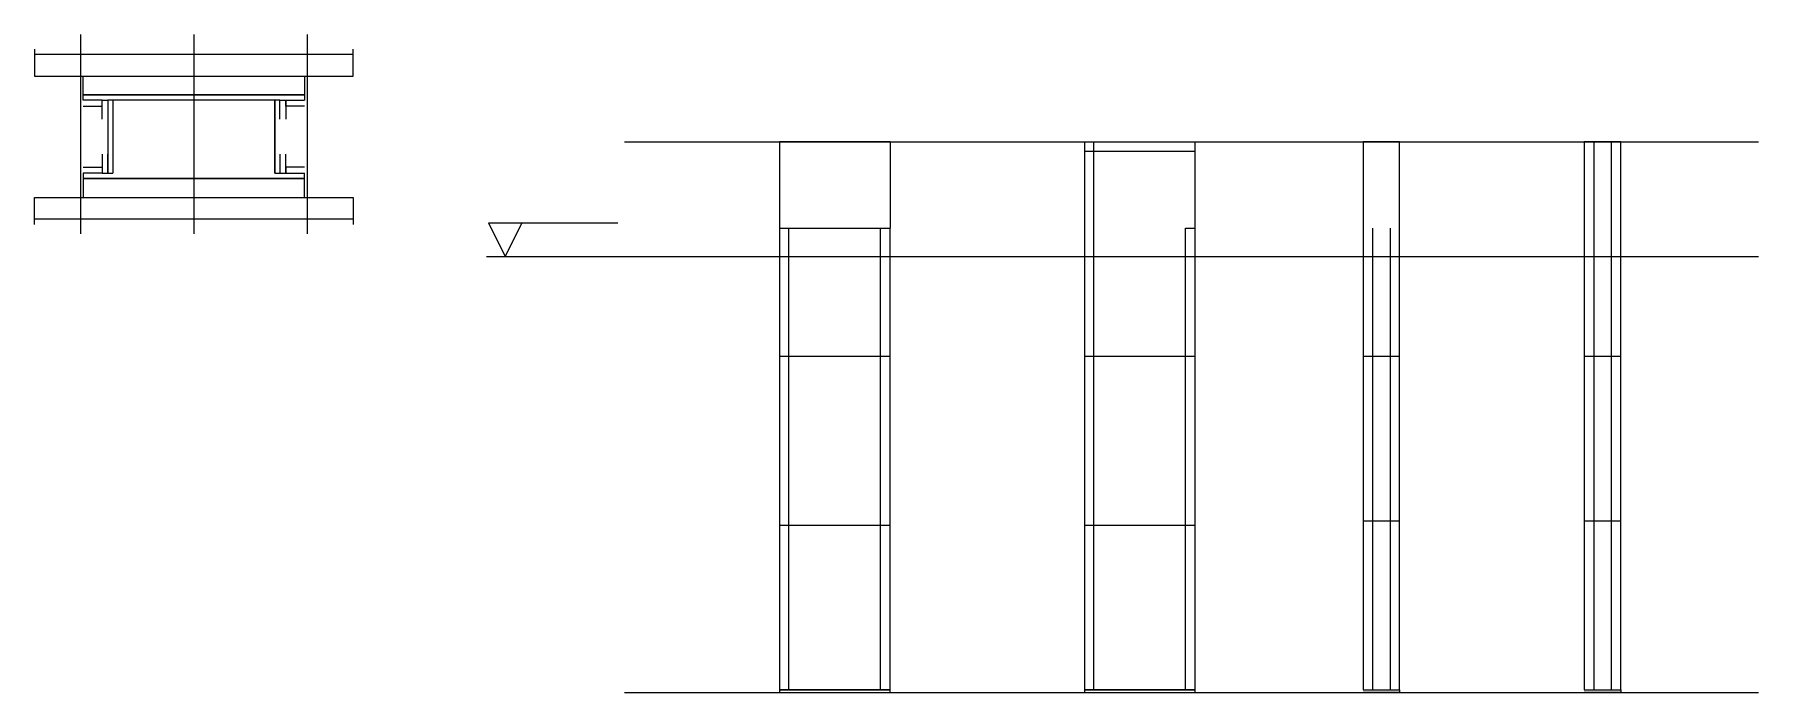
# Model space of a CAD drawing. Header units: metres. Extents: x 3122 to 4399, y 12106 to 12593.
import ezdxf

# ---------------------------------------------------------------- set-up
doc = ezdxf.new("R2010")
doc.units = ezdxf.units.M
for name, color, linetype in [('CHAPA', 7, 'Continuous'), ('COTA', 7, 'Continuous'), ('Hachura', 7, 'Continuous'), ('Madeira', 7, 'Continuous'), ('NIVEL 1° PAV.', 7, 'Continuous'), ('NIVEL 2° PAV.', 7, 'Continuous'), ('Nível', 7, 'Continuous'), ('Painéis', 7, 'Continuous'), ('Perfil Metálico', 7, 'Continuous'), ('SARR_2.2x7', 7, 'Continuous'), ('SARRAFO', 7, 'Continuous')]:
    doc.layers.add(name, color=color, linetype=linetype)

msp = doc.modelspace()

# ---------------------------------------------------------------- linework, layer by layer
at = {"layer": 'CHAPA', "color": 7, "lineweight": 25}
for points in [[(3158.2, 12544.5), (3158.2, 12548.5), (3322.2, 12548.5), (3322.2, 12544.5)], [(3158.2, 12544.5), (3158.2, 12548.5), (3322.2, 12548.5), (3322.2, 12544.5)], [(3180.2, 12544.5), (3176.6, 12544.5), (3176.6, 12490.5), (3180.2, 12490.5)], [(3180.2, 12544.5), (3176.6, 12544.5), (3176.6, 12490.5), (3180.2, 12490.5)], [(3303.8, 12544.5), (3300.2, 12544.5), (3300.2, 12490.5), (3303.8, 12490.5)], [(3303.8, 12544.5), (3300.2, 12544.5), (3300.2, 12490.5), (3303.8, 12490.5)], [(3158.2, 12490.5), (3158.2, 12486.5), (3322.2, 12486.5), (3322.2, 12490.5)], [(3158.2, 12490.5), (3158.2, 12486.5), (3322.2, 12486.5), (3322.2, 12490.5)]]:
    msp.add_lwpolyline(points, dxfattribs=at)
at = {"layer": 'COTA', "color": 7, "lineweight": 25}
msp.add_line((3755.8, 12513.8), (3673.8, 12513.8), dxfattribs=at)
msp.add_lwpolyline([(4133.1, 12449.8), (4133.1, 12513.8), (4106.1, 12513.8), (4106.1, 12449.8)], dxfattribs=at)
at = {"layer": 'Hachura', "color": 7, "lineweight": 25}
for p, q in [((3156.2, 12593.3), (3156.2, 12445.5)), ((3240.2, 12593.3), (3240.2, 12445.5)), ((3324.2, 12593.3), (3324.2, 12445.5))]:
    msp.add_line(p, q, dxfattribs=at)
at = {"layer": 'Madeira', "color": 7, "lineweight": 25}
for points in [[(3322.2, 12562.5), (3322.2, 12548.5), (3158.2, 12548.5), (3158.2, 12562.5)], [(3322.2, 12472.5), (3322.2, 12486.5), (3158.2, 12486.5), (3158.2, 12472.5)]]:
    msp.add_lwpolyline(points, dxfattribs=at)
at = {"layer": 'NIVEL 1° PAV.', "color": 7, "lineweight": 25}
msp.add_line((3559.1, 12513.8), (4398.9, 12513.8), dxfattribs=at)
at = {"layer": 'NIVEL 2° PAV.', "color": 7, "lineweight": 25}
for p, q in [((3458.3, 12453.8), (3554.3, 12453.8)), ((3458.3, 12453.8), (3470.8, 12428.8)), ((3470.8, 12428.8), (3483.3, 12453.8)), ((3456.9, 12428.8), (4398.9, 12428.8))]:
    msp.add_line(p, q, dxfattribs=at)
at = {"layer": 'Nível', "color": 7, "lineweight": 25}
for p, q in [((3559.1, 12513.8), (4398.9, 12513.8)), ((3559.1, 12105.8), (4398.9, 12105.8))]:
    msp.add_line(p, q, dxfattribs=at)
at = {"layer": 'Painéis', "color": 7, "lineweight": 25}
for p, q in [((3673.8, 12513.8), (3673.8, 12449.8)), ((3755.8, 12513.8), (3755.8, 12449.8)), ((3899.7, 12513.8), (3899.7, 12105.8)), ((3899.7, 12513.8), (3981.7, 12513.8)), ((3981.7, 12105.8), (3981.7, 12513.8)), ((4296.9, 12513.8), (4269.9, 12513.8)), ((4269.9, 12513.8), (4269.9, 12107.8)), ((4296.9, 12107.8), (4296.9, 12513.8)), ((3673.8, 12449.8), (3673.8, 12105.8)), ((3673.8, 12449.8), (3755.8, 12449.8)), ((3755.8, 12105.8), (3755.8, 12449.8)), ((4106.1, 12449.8), (4106.1, 12107.8)), ((4133.1, 12107.8), (4133.1, 12449.8)), ((3755.8, 12354.8), (3673.8, 12354.8)), ((3981.7, 12354.8), (3899.7, 12354.8)), ((4133.1, 12354.8), (4106.1, 12354.8)), ((4296.9, 12354.8), (4269.9, 12354.8)), ((4133.1, 12232.8), (4106.1, 12232.8)), ((4296.9, 12232.8), (4269.9, 12232.8)), ((3673.8, 12229.8), (3755.8, 12229.8)), ((3899.7, 12229.8), (3981.7, 12229.8)), ((3673.8, 12107.8), (3755.8, 12107.8)), ((3899.7, 12107.8), (3981.7, 12107.8)), ((4106.1, 12107.8), (4133.1, 12107.8)), ((4269.9, 12107.8), (4296.9, 12107.8))]:
    msp.add_line(p, q, dxfattribs=at)
for points in [[(3300.2, 12490.5), (3300.2, 12544.5), (3180.2, 12544.5), (3180.2, 12490.5)], [(3755.8, 12107.8), (3673.8, 12107.8), (3673.8, 12105.8), (3755.8, 12105.8)], [(3981.7, 12107.8), (3899.7, 12107.8), (3899.7, 12105.8), (3981.7, 12105.8)], [(4106.1, 12107.8), (4133.1, 12107.8), (4133.1, 12105.8), (4106.1, 12105.8)], [(4269.9, 12107.8), (4296.9, 12107.8), (4296.9, 12105.8), (4269.9, 12105.8)]]:
    msp.add_lwpolyline(points, dxfattribs=at)
at = {"layer": 'Perfil Metálico', "color": 7, "lineweight": 25}
for points in [[(3122.2, 12582.5), (3122.2, 12562.5), (3358.2, 12562.5), (3358.2, 12582.5)], [(3358.2, 12566.5), (3358.2, 12578.5), (3122.2, 12578.5), (3122.2, 12566.5)], [(3122.2, 12452.5), (3122.2, 12472.5), (3358.2, 12472.5), (3358.2, 12452.5)], [(3358.2, 12468.5), (3358.2, 12456.5), (3122.2, 12456.5), (3122.2, 12468.5)]]:
    msp.add_lwpolyline(points, dxfattribs=at)
at = {"layer": 'SARR_2.2x7', "color": 7, "lineweight": 25}
for p, q in [((3906.7, 12354.8), (3906.7, 12513.8)), ((4276.9, 12513.8), (4276.9, 12354.8)), ((4276.9, 12513.8), (4276.9, 12513.8)), ((4276.9, 12513.8), (4276.9, 12513.8)), ((4289.9, 12513.8), (4289.9, 12354.8)), ((4289.9, 12513.8), (4289.9, 12513.8)), ((4289.9, 12513.8), (4289.9, 12513.8)), ((3899.7, 12506.8), (3981.7, 12506.8)), ((3680.8, 12449.8), (3680.8, 12449.8)), ((3680.8, 12354.8), (3680.8, 12449.8)), ((3748.8, 12354.8), (3748.8, 12449.8)), ((3974.7, 12354.8), (3974.7, 12449.8)), ((3974.7, 12449.8), (3981.7, 12449.8)), ((4113.1, 12449.8), (4113.1, 12354.8)), ((4126.1, 12449.8), (4126.1, 12354.8)), ((3680.8, 12229.8), (3680.8, 12354.8)), ((3680.8, 12354.8), (3680.8, 12354.8)), ((3748.8, 12229.8), (3748.8, 12354.8)), ((3748.8, 12354.8), (3748.8, 12354.8)), ((3906.7, 12229.8), (3906.7, 12354.8)), ((3974.7, 12229.8), (3974.7, 12354.8)), ((4113.1, 12354.8), (4113.1, 12107.8)), ((4126.1, 12354.8), (4126.1, 12107.8)), ((4276.9, 12354.8), (4276.9, 12107.8)), ((4289.9, 12354.8), (4289.9, 12107.8)), ((3680.8, 12107.8), (3680.8, 12229.8)), ((3748.8, 12107.8), (3748.8, 12229.8)), ((3906.7, 12107.8), (3906.7, 12229.8)), ((3974.7, 12107.8), (3974.7, 12229.8)), ((3680.8, 12107.8), (3680.8, 12107.8)), ((3748.8, 12107.8), (3748.8, 12107.8)), ((3906.7, 12107.8), (3906.7, 12107.8)), ((3974.7, 12107.8), (3974.7, 12107.8))]:
    msp.add_line(p, q, dxfattribs=at)
at = {"layer": 'SARRAFO', "color": 7, "lineweight": 25}
for points in [[(3158.2, 12540.1), (3172.2, 12540.1), (3172.2, 12544.5), (3158.2, 12544.5)], [(3172.2, 12530.5), (3172.2, 12544.5), (3176.6, 12544.5), (3176.6, 12530.5)], [(3303.8, 12530.5), (3303.8, 12544.5), (3308.2, 12544.5), (3308.2, 12530.5)], [(3322.2, 12540.1), (3308.2, 12540.1), (3308.2, 12544.5), (3322.2, 12544.5)], [(3172.2, 12504.5), (3172.2, 12490.5), (3176.6, 12490.5), (3176.6, 12504.5)], [(3303.8, 12504.5), (3303.8, 12490.5), (3308.2, 12490.5), (3308.2, 12504.5)], [(3158.2, 12494.9), (3172.2, 12494.9), (3172.2, 12490.5), (3158.2, 12490.5)], [(3322.2, 12494.9), (3308.2, 12494.9), (3308.2, 12490.5), (3322.2, 12490.5)]]:
    msp.add_lwpolyline(points, dxfattribs=at)

doc.saveas('drawing.dxf')
